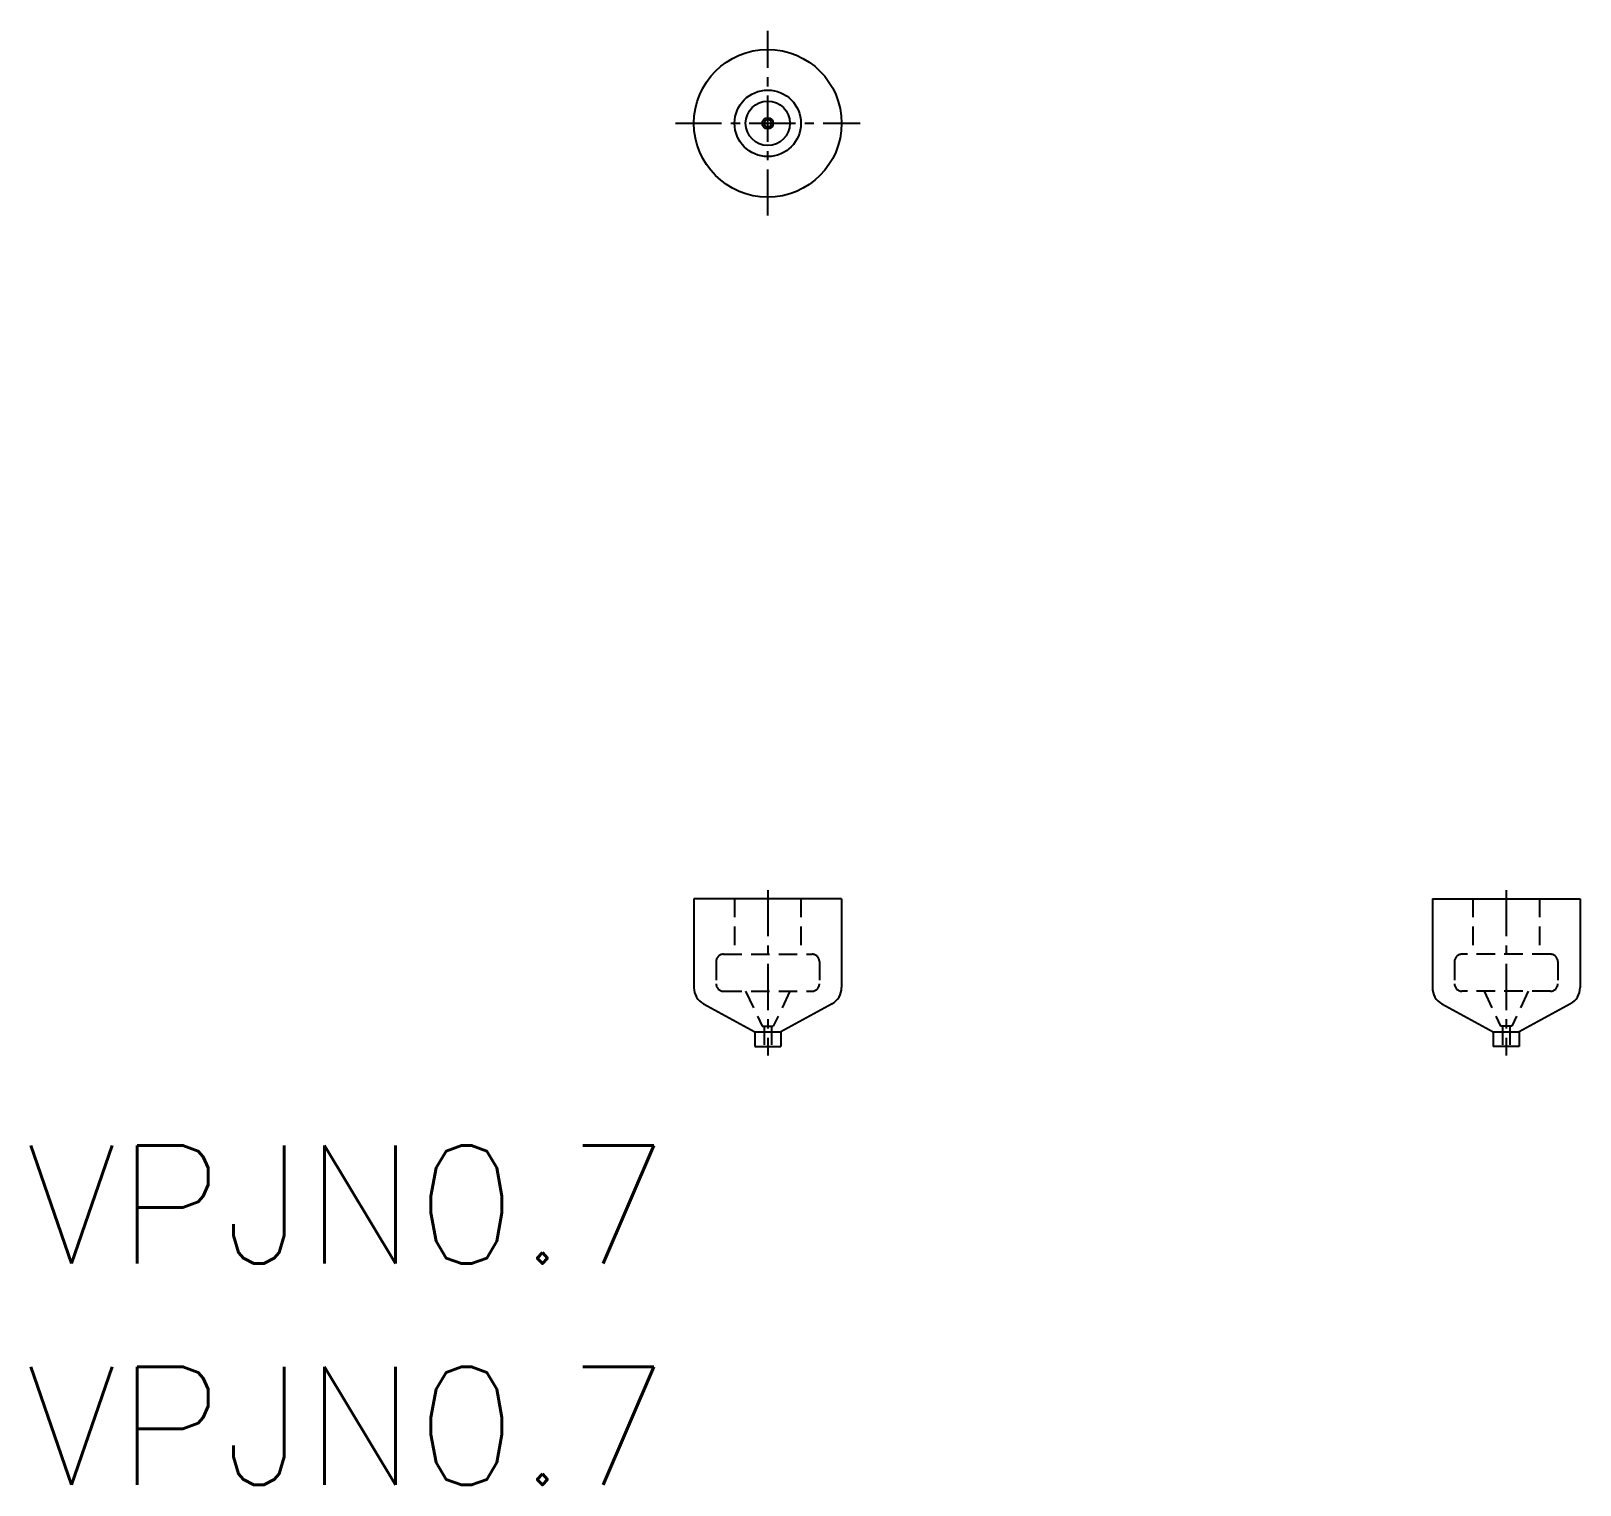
# Model space of a CAD drawing. Extents: x 22.6 to 64.6, y 4.5 to 43.9.
import ezdxf

# ---------------------------------------------------------------- set-up
doc = ezdxf.new("R2010")
doc.units = 0
doc.linetypes.add('CENTER', pattern=[2, 1.25, -0.25, 0.25, -0.25])
doc.linetypes.add('DASHED', pattern=[0.75, 0.5, -0.25])
doc.layers.get('0').update_dxf_attribs({"linetype": 'CONTINUOUS'})
doc.layers.add('CENTER', color=1, linetype='CENTER')
doc.layers.add('LY_1', color=7, linetype='CONTINUOUS')
doc.styles.get("Standard").update_dxf_attribs({"font": 'txt.shx'})

msp = doc.modelspace()

# ---------------------------------------------------------------- linework, layer by layer
at = {"color": 7, "linetype": 'CONTINUOUS'}
for p, q in [((44.588, 20.382), (40.588, 20.382)), ((40.588, 20.382), (40.588, 17.978)), ((44.588, 20.382), (44.588, 17.978)), ((60.588, 20.382), (60.588, 17.978)), ((60.588, 20.382), (64.588, 20.382)), ((64.588, 20.382), (64.588, 17.978)), ((40.849, 17.54), (42.238, 16.782)), ((44.328, 17.54), (42.938, 16.782)), ((60.849, 17.54), (62.238, 16.782)), ((64.328, 17.54), (62.938, 16.782)), ((42.238, 16.782), (42.938, 16.782)), ((42.238, 16.782), (42.238, 16.382)), ((42.238, 16.382), (42.938, 16.382)), ((42.938, 16.782), (42.938, 16.382)), ((62.238, 16.782), (62.938, 16.782)), ((62.238, 16.782), (62.238, 16.382)), ((62.938, 16.382), (62.238, 16.382)), ((62.938, 16.782), (62.938, 16.382))]:
    msp.add_line(p, q, dxfattribs=at)
at = {"color": 3, "linetype": 'DASHED'}
for p, q in [((41.688, 20.382), (41.688, 18.882)), ((43.488, 20.382), (43.488, 18.882)), ((61.688, 20.382), (61.688, 18.882)), ((63.488, 20.382), (63.488, 18.882)), ((41.388, 18.882), (43.788, 18.882)), ((63.788, 18.882), (61.388, 18.882)), ((41.188, 18.682), (41.188, 18.082)), ((43.988, 18.682), (43.988, 18.082)), ((61.188, 18.682), (61.188, 18.082)), ((63.988, 18.682), (63.988, 18.082)), ((41.388, 17.882), (43.788, 17.882)), ((41.988, 17.882), (42.438, 16.932)), ((43.188, 17.882), (42.738, 16.932)), ((63.788, 17.882), (61.388, 17.882)), ((61.988, 17.882), (62.438, 16.932)), ((63.188, 17.882), (62.738, 16.932)), ((42.438, 16.932), (42.738, 16.932)), ((42.488, 16.932), (42.488, 16.382)), ((42.688, 16.932), (42.688, 16.382)), ((62.738, 16.932), (62.438, 16.932)), ((62.488, 16.932), (62.488, 16.382)), ((62.688, 16.932), (62.688, 16.382))]:
    msp.add_line(p, q, dxfattribs=at)
at = {"color": 7, "linetype": 'CONTINUOUS'}
msp.add_circle((42.588, 41.382), 2, dxfattribs=at)
at = {"color": 3, "linetype": 'DASHED'}
for centre, start, end in [((41.388, 18.682), 90, 180), ((43.788, 18.682), 0, 90), ((61.388, 18.682), 90, 180), ((63.788, 18.682), 0, 90), ((41.388, 18.082), 180, 270), ((43.788, 18.082), 270, 0), ((61.388, 18.082), 180, 270), ((63.788, 18.082), 270, 0)]:
    msp.add_arc(centre, 0.2, start, end, dxfattribs=at)
at = {"color": 7, "linetype": 'CONTINUOUS'}
for centre, start, end in [((41.088, 17.978), 180, 241.3895), ((44.088, 17.978), 298.6105, 0), ((61.088, 17.978), 180, 241.3895), ((64.088, 17.978), 298.6105, 0)]:
    msp.add_arc(centre, 0.5, start, end, dxfattribs=at)
at = {"layer": 'CENTER', "color": 1, "linetype": 'CENTER'}
for p, q in [((42.588, 38.882), (42.588, 43.882)), ((40.088, 41.382), (45.088, 41.382)), ((42.588, 20.621), (42.588, 16.14)), ((62.588, 20.621), (62.588, 16.14))]:
    msp.add_line(p, q, dxfattribs=at)
at = {"layer": 'LY_1', "color": 7, "linetype": 'CONTINUOUS'}
for radius in [0.9, 0.6, 0.15, 0.1]:
    msp.add_circle((42.588, 41.382), radius, dxfattribs=at)

# ---------------------------------------------------------------- texts
at = {"color": 7, "linetype": 'CONTINUOUS'}
for p in [(22.495, 10.505), (22.495, 4.511)]:
    msp.add_text('VPJN0.7', height=3.2, dxfattribs=at).set_placement(p)

doc.saveas('drawing.dxf')
